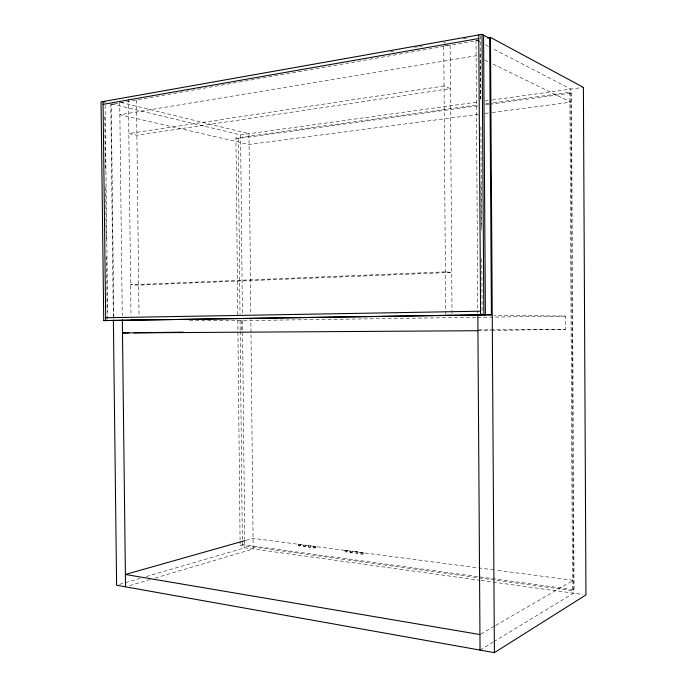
<?xml version="1.0" encoding="UTF-8"?>
<svg xmlns="http://www.w3.org/2000/svg" width="687" height="687" viewBox="0 0 687 687"><rect width="100%" height="100%" fill="white"/><g stroke="black" fill="none" stroke-linecap="round" stroke-linejoin="round"><path stroke-width="0.52" stroke-dasharray="3.44 2.58" d="M363.303 553.937C361.465 555.603 359.215 552.202 362.058 552.382C364.754 552.769 362.667 554.349 360.804 553.851M363.234 552.734L360.744 552.657M357.841 553.293C359.275 550.313 353.032 551.919 355.952 553.456C358.957 553.834 357.154 552.262 355.359 553.215M357.893 551.953L355.351 551.944M352.534 552.511C350.688 554.169 348.481 550.785 351.315 550.974C354.063 551.438 351.761 552.812 350.001 552.503M352.525 551.249L349.992 551.24M347.141 551.884C348.584 548.939 342.375 550.502 345.252 552.039C348.24 552.417 346.488 550.871 344.676 551.807M347.193 550.553L344.694 550.613M315.943 547.694C314.079 549.308 312.018 545.993 314.801 546.199C317.446 546.689 315.178 548.003 313.478 547.685M315.865 546.526L313.478 546.517M310.85 547.024C308.987 548.63 306.943 545.323 309.717 545.53C312.345 546.002 310.095 547.324 308.394 547.015M310.842 545.796L308.377 545.787M305.792 546.363C303.654 547.994 302.065 544.284 304.985 544.877C307.398 545.925 304.564 546.311 303.353 546.414M305.784 545.135L303.328 545.126M300.769 545.693C298.63 547.324 297.05 543.623 299.961 544.224C302.366 545.263 299.549 545.65 298.338 545.753M300.76 544.473L298.313 544.465M480.05 650.091L492.871 642.276M493.79 641.718L573.465 593.19L570.837 89.104L492.124 48.288M479.037 577.896L572.486 590.683L574.057 589.738L571.472 93.08L569.884 92.264L492.055 102.921M480.874 634.007L494.752 625.951M495.679 625.41L573.396 580.326L495.705 570.141M129.62 585.616L150.041 579.562M155.15 578.042L253.168 548.965L250.858 319.343M119.675 584.336L141.213 578.05M146.34 576.556L244.787 547.805L480.136 580.3M240.081 540.935L240.124 545.22L242.365 544.576L574.057 589.738M245.852 540.386L253.056 538.35L494.64 570.004M390.465 51.628L393.642 51.061M414.776 47.334L417.945 46.768M419.482 46.501L422.651 45.943M463.399 38.738L466.567 38.18M444.395 45.608L447.563 45.05M113.364 103.986L111.26 104.355L113.87 319.515M114.411 103.806L479.251 40.241M111.792 103.995L240.579 134.884L478.427 101.916M484.799 101.032L491.171 100.147M492.236 100.001L583.4 87.369M237.762 314.818L235.942 138.001L478.246 104.819M485.683 103.797L490.999 103.067M235.942 138.001L238.209 138.525L478.075 105.815M485.503 104.802L488.689 104.372M489.754 104.226L571.472 93.08M478.504 114.308L249.098 144.459L119.873 114.729L476.108 55.759L478.985 57.167M484.876 113.475L491.248 112.634M492.313 112.496L570.906 102.165L492.39 63.728M477.929 330.722L490.75 330.507M491.815 330.49L565.513 329.253L565.444 316.097L493.859 315.221M189.414 320.546L241.584 320.614L476.434 317.334M477.508 317.325L565.444 316.097M478.659 329.837L565.513 329.253M240.124 545.22L477.98 577.75M481.192 580.446L582.825 594.478M120.766 102.432L248.986 133.716L250.807 313.976M443.742 42.216L445.571 43.101M484.73 59.975L488.56 61.856M476.95 40.421L480.745 42.388M485.486 44.844L488.337 46.321M128.417 98.98L130.994 315.917M119.718 102.183L122.277 315.556M110.753 103.746L113.372 319.292M105.137 105.266L107.756 319.481M104.767 116.507L105.429 171.106M105.626 187.165L106.296 241.755M106.476 256.74L107.146 311.34M241.584 320.614L241.687 330.447M238.209 138.525L240.003 314.234M240.072 320.657L240.167 330.301M240.184 331.374L242.365 544.576M237.814 320.176L240.064 539.862M136.473 99.959L139.014 315.951M240.579 134.884L242.408 313.993M242.468 320.425L244.701 539.226M244.709 540.3L244.787 547.805M450.131 45.316L452.029 315.419M443.768 46.484L445.674 314.285M569.884 92.264L572.486 590.683M480.307 35.75L480.72 99.074M480.909 126.975L481.57 228.926M481.767 258.982L482.128 313.71M480.041 54.127L480.333 99.117M480.9 184.82L481.192 229.81M476.005 39.932L477.817 313.375M444.051 85.995L128.83 133.536L136.885 135.245L450.44 88.614L444.051 85.995M445.374 271.863L130.624 284.787L138.645 285.122L451.728 272.421L445.374 271.863"/><path stroke-width="1.03" d="M113.389 320.365L116.601 585.238L494.4 652.65L585.951 594.916L583.4 87.369L490.458 37.407L487.358 37.948M244.821 540.678L125.386 574.461L479.947 634.539M482.016 34.35L101.049 101.908L103.737 320.58L491.428 314.818L489.651 38.429L482.016 34.35L483.846 314.715L491.428 314.818M103.076 104.364L478.779 38.524M105.686 317.755L480.574 311.202M103.737 320.58L485.383 314.732L483.562 35.174M128.873 332.852L122.492 332.929L477.929 330.722M134.197 332.783L183.154 332.165M131.037 320.194L139.057 320.202M477.826 315.024L481.037 315.058M445.683 315.35L452.029 315.419M482.137 314.783L480.599 314.766L478.753 34.925M105.102 102.054L103.041 101.556L105.721 320.546M122.329 319.841L125.532 586.835M490.458 37.407L494.4 652.65M477.826 314.448L480.05 650.091"/></g></svg>
